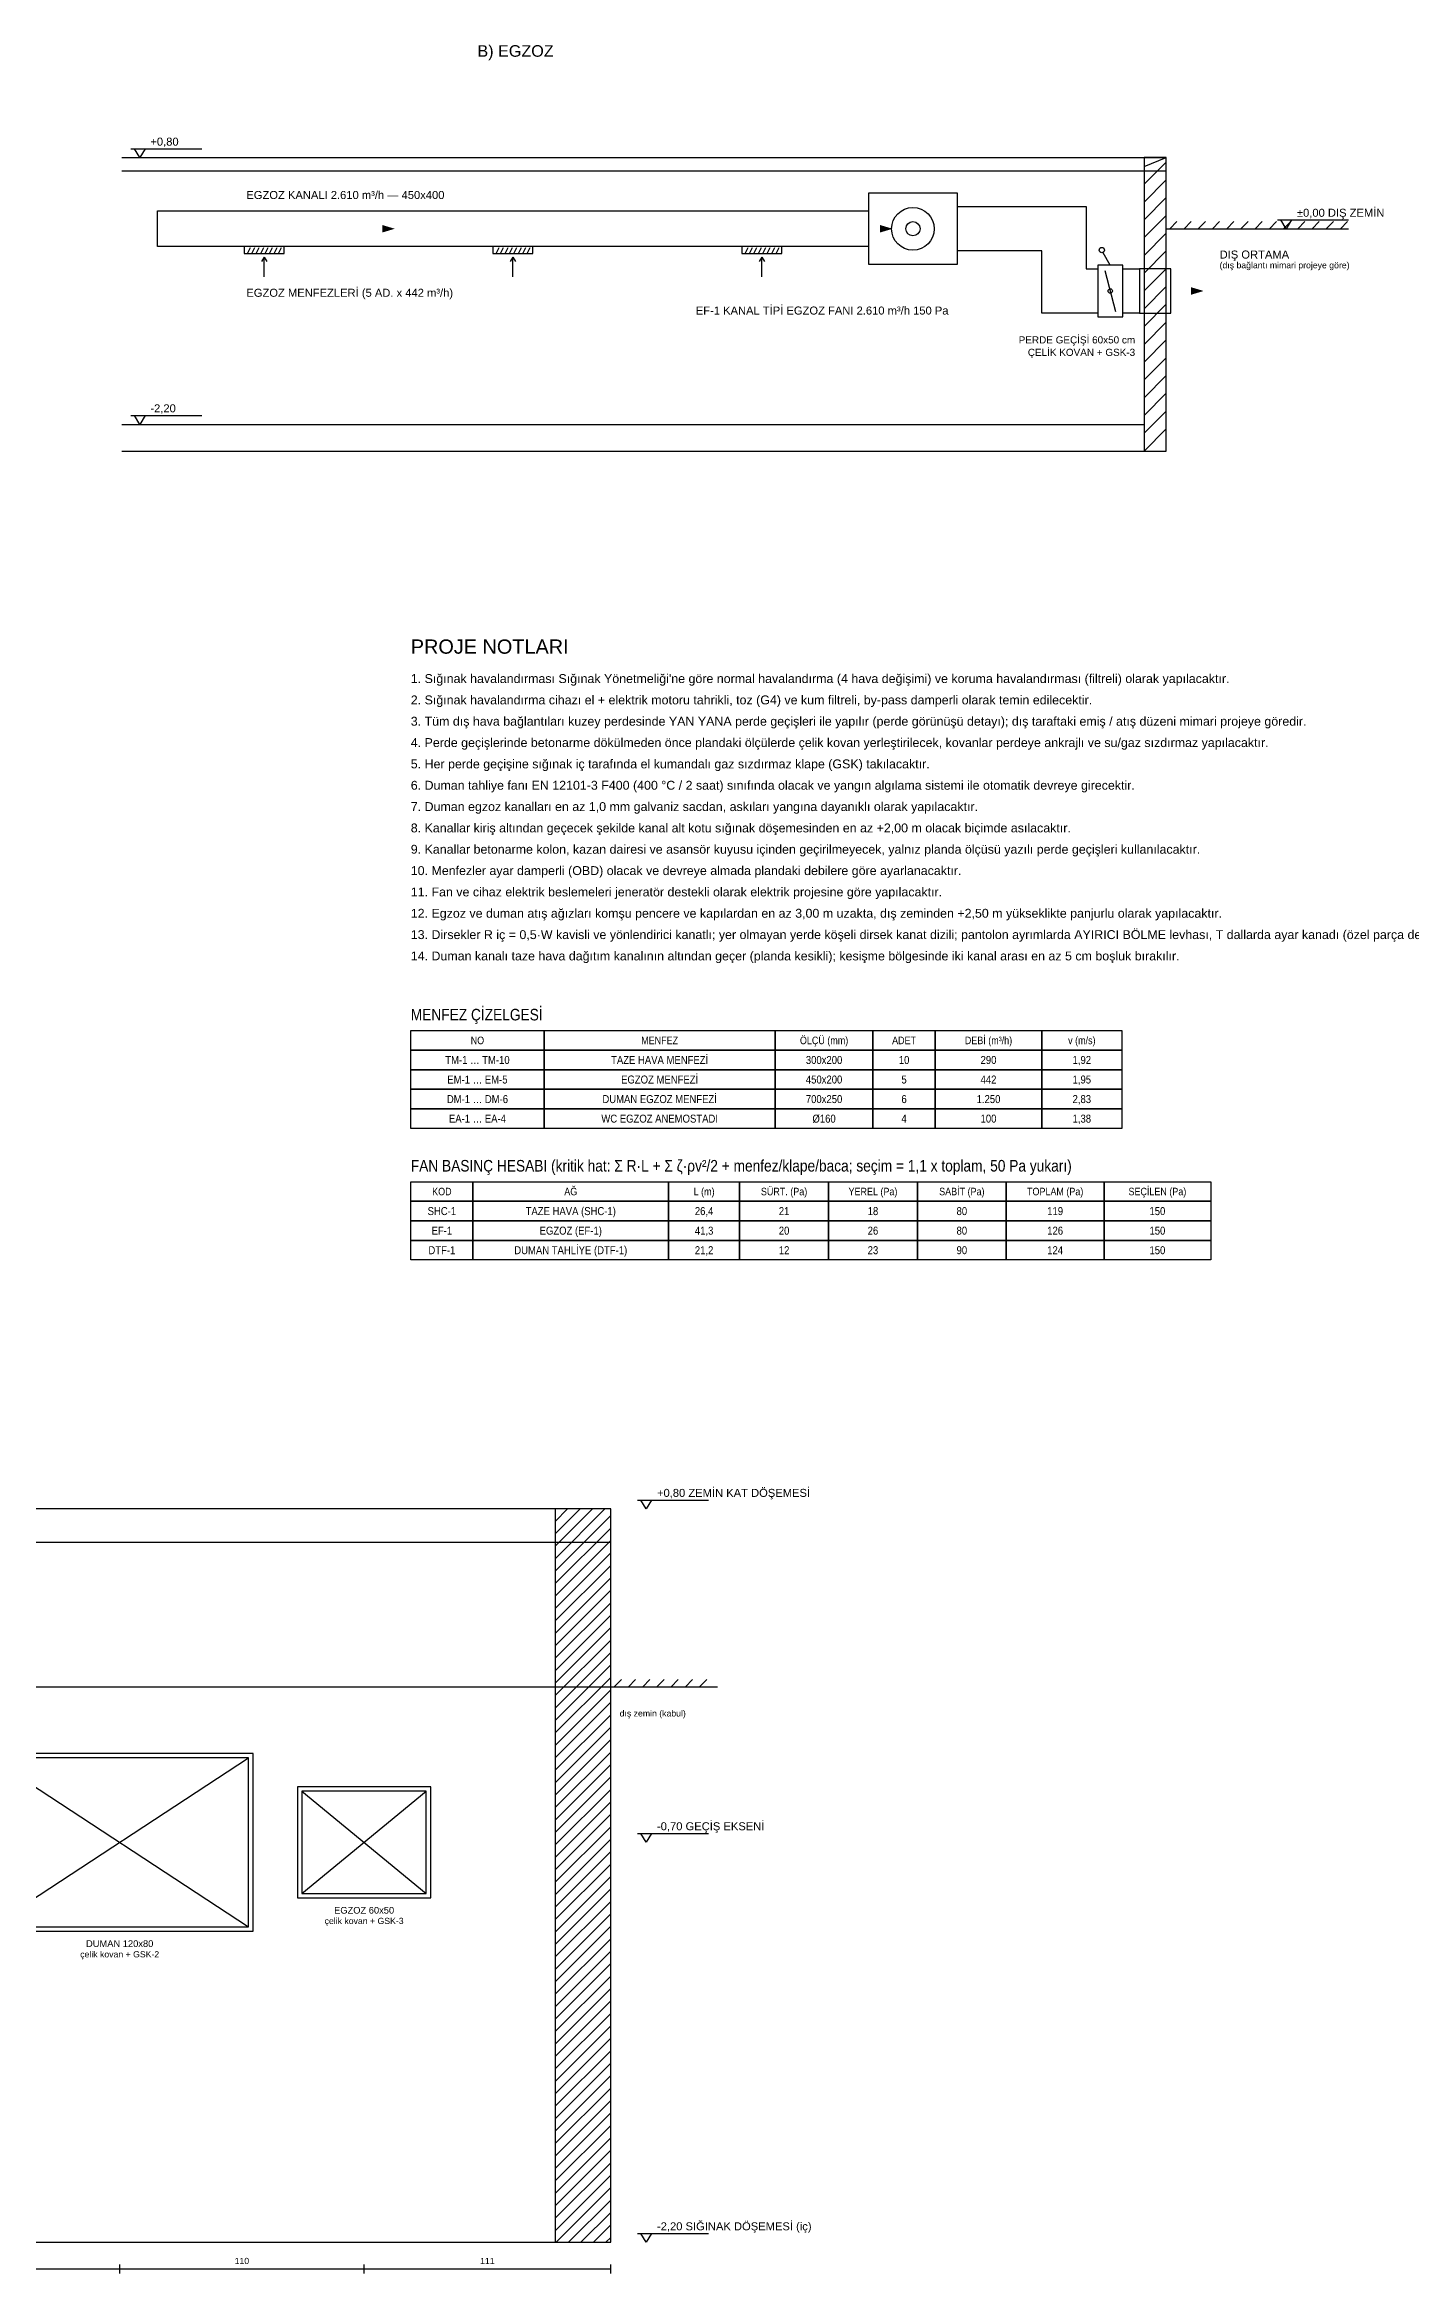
# Model space of a CAD drawing. Header units: centimetres. Extents: x 16951 to 24726, y -35407 to -32234.
# Drawn here: x 18488 to 20025, y -35010 to -32503 of the extents above; entities that cross this region are included whole.
import ezdxf
from ezdxf.enums import TextEntityAlignment as Align

# ---------------------------------------------------------------- set-up
doc = ezdxf.new("R2010")
doc.units = ezdxf.units.CM
for name, color, linetype in [('ROTAS-HAV-BACA', 8, 'Continuous'), ('ROTAS-HAV-BASLIK', 7, 'Continuous'), ('ROTAS-HAV-CIHAZ', 6, 'Continuous'), ('ROTAS-HAV-EGZOZ', 4, 'Continuous'), ('ROTAS-HAV-GECIS', 2, 'Continuous'), ('ROTAS-HAV-KOT', 7, 'Continuous'), ('ROTAS-HAV-MENFEZ', 7, 'Continuous'), ('ROTAS-HAV-NOT', 7, 'Continuous'), ('ROTAS-HAV-OK', 7, 'Continuous'), ('ROTAS-HAV-SEMA', 7, 'Continuous'), ('ROTAS-HESAP-CIZGI', 1, 'Continuous'), ('ROTAS-HESAP-YAZI', 7, 'Continuous')]:
    doc.layers.add(name, color=color, linetype=linetype)
doc.styles.add('ROTAS', font='arial.ttf')

msp = doc.modelspace()

# ---------------------------------------------------------------- linework, layer by layer
at = {"layer": 'ROTAS-HAV-CIHAZ'}
for p, q in [((19687, -32751), (19679, -32737)), ((19681, -32757), (19693, -32803))]:
    msp.add_line(p, q, dxfattribs=at)
for points in [[(19415, -32750), (19515, -32750), (19515, -32670), (19415, -32670)], [(19673, -32809), (19701, -32809), (19701, -32751), (19673, -32751)]]:
    msp.add_lwpolyline(points, close=True, dxfattribs=at)
for centre, radius in [((19465, -32710), 24), ((19465, -32710), 8), ((19677.5, -32734), 3), ((19687, -32780), 2.5)]:
    msp.add_circle(centre, radius, dxfattribs=at)
at = {"layer": 'ROTAS-HAV-EGZOZ'}
for points in [[(19415, -32730), (18615, -32730), (18615, -32690), (19415, -32690)], [(19515, -32685), (19660, -32685)], [(19660, -32685), (19660, -32755), (19673, -32755)], [(19673, -32805), (19610, -32805), (19610, -32735), (19515, -32735)], [(19701, -32755), (19720, -32755)], [(19720, -32805), (19701, -32805)]]:
    msp.add_lwpolyline(points, dxfattribs=at)
at = {"layer": 'ROTAS-HAV-GECIS'}
for p, q in [((18427.5, -34620), (18717.5, -34430)), ((18427.5, -34430), (18717.5, -34620)), ((18777.5, -34582.5), (18917.5, -34467.5)), ((18777.5, -34467.5), (18917.5, -34582.5))]:
    msp.add_line(p, q, dxfattribs=at)
for points in [[(19720, -32805), (19755, -32805), (19755, -32755), (19720, -32755)], [(18422.5, -34625), (18722.5, -34625), (18722.5, -34425), (18422.5, -34425)], [(18427.5, -34620), (18717.5, -34620), (18717.5, -34430), (18427.5, -34430)], [(18772.5, -34587.5), (18922.5, -34587.5), (18922.5, -34462.5), (18772.5, -34462.5)], [(18777.5, -34582.5), (18917.5, -34582.5), (18917.5, -34467.5), (18777.5, -34467.5)]]:
    msp.add_lwpolyline(points, close=True, dxfattribs=at)
at = {"layer": 'ROTAS-HAV-KOT'}
for p, q in [((18585, -32620), (18665, -32620)), ((19875, -32700), (19955, -32700)), ((18585, -32920), (18665, -32920)), ((19155, -34140), (19235, -34140)), ((19155, -34515), (19235, -34515)), ((19155, -34965), (19235, -34965))]:
    msp.add_line(p, q, dxfattribs=at)
for points in [[(18595, -32630), (18589, -32620), (18601, -32620)], [(19885, -32710), (19879, -32700), (19891, -32700)], [(18595, -32930), (18589, -32920), (18601, -32920)], [(19165, -34150), (19159, -34140), (19171, -34140)], [(19165, -34525), (19159, -34515), (19171, -34515)], [(19165, -34975), (19159, -34965), (19171, -34965)]]:
    msp.add_lwpolyline(points, close=True, dxfattribs=at)
at = {"layer": 'ROTAS-HAV-MENFEZ'}
for p, q in [((18716.5, -32737), (18719.5, -32731)), ((18721.5, -32737), (18724.5, -32731)), ((18726.5, -32737), (18729.5, -32731)), ((18731.5, -32737), (18734.5, -32731)), ((18735, -32742), (18732, -32747)), ((18735, -32764), (18735, -32742)), ((18735, -32742), (18738, -32747)), ((18736.5, -32737), (18739.5, -32731)), ((18741.5, -32737), (18744.5, -32731)), ((18746.5, -32737), (18749.5, -32731)), ((18751.5, -32737), (18754.5, -32731)), ((18996.5, -32737), (18999.5, -32731)), ((19001.5, -32737), (19004.5, -32731)), ((19006.5, -32737), (19009.5, -32731)), ((19011.5, -32737), (19014.5, -32731)), ((19015, -32742), (19012, -32747)), ((19015, -32764), (19015, -32742)), ((19015, -32742), (19018, -32747)), ((19016.5, -32737), (19019.5, -32731)), ((19021.5, -32737), (19024.5, -32731)), ((19026.5, -32737), (19029.5, -32731)), ((19031.5, -32737), (19034.5, -32731)), ((19276.5, -32737), (19279.5, -32731)), ((19281.5, -32737), (19284.5, -32731)), ((19286.5, -32737), (19289.5, -32731)), ((19291.5, -32737), (19294.5, -32731)), ((19295, -32742), (19292, -32747)), ((19295, -32764), (19295, -32742)), ((19295, -32742), (19298, -32747)), ((19296.5, -32737), (19299.5, -32731)), ((19301.5, -32737), (19304.5, -32731)), ((19306.5, -32737), (19309.5, -32731)), ((19311.5, -32737), (19314.5, -32731))]:
    msp.add_line(p, q, dxfattribs=at)
for points in [[(18712.5, -32738), (18757.5, -32738), (18757.5, -32730), (18712.5, -32730)], [(18992.5, -32738), (19037.5, -32738), (19037.5, -32730), (18992.5, -32730)], [(19272.5, -32738), (19317.5, -32738), (19317.5, -32730), (19272.5, -32730)]]:
    msp.add_lwpolyline(points, close=True, dxfattribs=at)
at = {"layer": 'ROTAS-HAV-OK'}
for points in [[(18882, -32710), (18868, -32705.8), (18868, -32714.2)], [(19442, -32710), (19428, -32705.8), (19428, -32714.2)], [(19792, -32780), (19778, -32775.8), (19778, -32784.2)]]:
    msp.add_solid(points, dxfattribs=at)
at = {"layer": 'ROTAS-HAV-SEMA'}
for p, q in [((18575, -32630), (19750, -32630)), ((19725, -32640), (19750, -32630)), ((19725, -32660), (19750, -32635)), ((18575, -32645), (19750, -32645)), ((19725, -32680), (19750, -32655)), ((19725, -32700), (19750, -32675)), ((19725, -32720), (19750, -32695)), ((19725, -32740), (19750, -32715)), ((19750, -32710), (19955, -32710)), ((19754, -32710), (19762, -32702)), ((19770, -32710), (19778, -32702)), ((19786, -32710), (19794, -32702)), ((19802, -32710), (19810, -32702)), ((19818, -32710), (19826, -32702)), ((19834, -32710), (19842, -32702)), ((19850, -32710), (19858, -32702)), ((19866, -32710), (19874, -32702)), ((19882, -32710), (19890, -32702)), ((19898, -32710), (19906, -32702)), ((19914, -32710), (19922, -32702)), ((19930, -32710), (19938, -32702)), ((19946, -32710), (19954, -32702)), ((19725, -32760), (19750, -32735)), ((19725, -32780), (19750, -32755)), ((19725, -32800), (19750, -32775)), ((19725, -32820), (19750, -32795)), ((19725, -32840), (19750, -32815)), ((19725, -32860), (19750, -32835)), ((19725, -32880), (19750, -32855)), ((19725, -32900), (19750, -32875)), ((19725, -32920), (19750, -32895)), ((19725, -32940), (19750, -32915)), ((18575, -32930), (19725, -32930)), ((19725, -32960), (19750, -32935)), ((18575, -32960), (19725, -32960)), ((19062.5, -34164), (19076.5, -34150)), ((19062.5, -34178), (19090.5, -34150)), ((19062.5, -34192), (19104.5, -34150)), ((19062.5, -34206), (19118.5, -34150)), ((19062.5, -34220), (19125, -34157.5)), ((19062.5, -34234), (19125, -34171.5)), ((17250, -34187.5), (19125, -34187.5)), ((19062.5, -34248), (19125, -34185.5)), ((19062.5, -34262), (19125, -34199.5)), ((19062.5, -34276), (19125, -34213.5)), ((19062.5, -34290), (19125, -34227.5)), ((19062.5, -34304), (19125, -34241.5)), ((19062.5, -34318), (19125, -34255.5)), ((19062.5, -34332), (19125, -34269.5)), ((19062.5, -34346), (19125, -34283.5)), ((19062.5, -34360), (19125, -34297.5)), ((19062.5, -34374), (19125, -34311.5)), ((19062.5, -34388), (19125, -34325.5)), ((19062.5, -34402), (19125, -34339.5)), ((19129, -34350), (19137, -34342)), ((19145, -34350), (19153, -34342)), ((19161, -34350), (19169, -34342)), ((19177, -34350), (19185, -34342)), ((19193, -34350), (19201, -34342)), ((19209, -34350), (19217, -34342)), ((19225, -34350), (19233, -34342)), ((17130, -34350), (19245, -34350)), ((19062.5, -34416), (19125, -34353.5)), ((19062.5, -34430), (19125, -34367.5)), ((19125, -34350), (19245, -34350)), ((19062.5, -34444), (19125, -34381.5)), ((19062.5, -34458), (19125, -34395.5)), ((19062.5, -34472), (19125, -34409.5)), ((19062.5, -34486), (19125, -34423.5)), ((19062.5, -34500), (19125, -34437.5)), ((19062.5, -34514), (19125, -34451.5)), ((19062.5, -34528), (19125, -34465.5)), ((19062.5, -34542), (19125, -34479.5)), ((19062.5, -34556), (19125, -34493.5)), ((19062.5, -34570), (19125, -34507.5)), ((19062.5, -34584), (19125, -34521.5)), ((19062.5, -34598), (19125, -34535.5)), ((19062.5, -34612), (19125, -34549.5)), ((19062.5, -34626), (19125, -34563.5)), ((19062.5, -34640), (19125, -34577.5)), ((19062.5, -34654), (19125, -34591.5)), ((19062.5, -34668), (19125, -34605.5)), ((19062.5, -34682), (19125, -34619.5)), ((19062.5, -34696), (19125, -34633.5)), ((19062.5, -34710), (19125, -34647.5)), ((19062.5, -34724), (19125, -34661.5)), ((19062.5, -34738), (19125, -34675.5)), ((19062.5, -34752), (19125, -34689.5)), ((19062.5, -34766), (19125, -34703.5)), ((19062.5, -34780), (19125, -34717.5)), ((19062.5, -34794), (19125, -34731.5)), ((19062.5, -34808), (19125, -34745.5)), ((19062.5, -34822), (19125, -34759.5)), ((19062.5, -34836), (19125, -34773.5)), ((19062.5, -34850), (19125, -34787.5)), ((19062.5, -34864), (19125, -34801.5)), ((19062.5, -34878), (19125, -34815.5)), ((19062.5, -34892), (19125, -34829.5)), ((19062.5, -34906), (19125, -34843.5)), ((19062.5, -34920), (19125, -34857.5)), ((19062.5, -34934), (19125, -34871.5)), ((19062.5, -34948), (19125, -34885.5)), ((19062.5, -34962), (19125, -34899.5)), ((19063.5, -34975), (19125, -34913.5)), ((19077.5, -34975), (19125, -34927.5)), ((19091.5, -34975), (19125, -34941.5)), ((19105.5, -34975), (19125, -34955.5)), ((19119.5, -34975), (19125, -34969.5)), ((18572.5, -35010), (18572.5, -35000)), ((18847.5, -35010), (18847.5, -35000)), ((19125, -35010), (19125, -35000)), ((17697.5, -35005), (18572.5, -35005)), ((18572.5, -35005), (18847.5, -35005)), ((18847.5, -35005), (19125, -35005))]:
    msp.add_line(p, q, dxfattribs=at)
for points in [[(19725, -32960), (19750, -32960), (19750, -32630), (19725, -32630)], [(17250, -34975), (19125, -34975), (19125, -34150), (17250, -34150)], [(19062.5, -34975), (19125, -34975), (19125, -34150), (19062.5, -34150)]]:
    msp.add_lwpolyline(points, close=True, dxfattribs=at)
at = {"layer": 'ROTAS-HESAP-CIZGI'}
for points in [[(18900, -33612), (19050, -33612), (19050, -33634), (18900, -33634)], [(19050, -33612), (19310, -33612), (19310, -33634), (19050, -33634)], [(19310, -33612), (19420, -33612), (19420, -33634), (19310, -33634)], [(19420, -33612), (19490, -33612), (19490, -33634), (19420, -33634)], [(19490, -33612), (19610, -33612), (19610, -33634), (19490, -33634)], [(19610, -33612), (19700, -33612), (19700, -33634), (19610, -33634)], [(18900, -33634), (19050, -33634), (19050, -33656), (18900, -33656)], [(19050, -33634), (19310, -33634), (19310, -33656), (19050, -33656)], [(19310, -33634), (19420, -33634), (19420, -33656), (19310, -33656)], [(19420, -33634), (19490, -33634), (19490, -33656), (19420, -33656)], [(19490, -33634), (19610, -33634), (19610, -33656), (19490, -33656)], [(19610, -33634), (19700, -33634), (19700, -33656), (19610, -33656)], [(18900, -33656), (19050, -33656), (19050, -33678), (18900, -33678)], [(19050, -33656), (19310, -33656), (19310, -33678), (19050, -33678)], [(19310, -33656), (19420, -33656), (19420, -33678), (19310, -33678)], [(19420, -33656), (19490, -33656), (19490, -33678), (19420, -33678)], [(19490, -33656), (19610, -33656), (19610, -33678), (19490, -33678)], [(19610, -33656), (19700, -33656), (19700, -33678), (19610, -33678)], [(18900, -33678), (19050, -33678), (19050, -33700), (18900, -33700)], [(19050, -33678), (19310, -33678), (19310, -33700), (19050, -33700)], [(19310, -33678), (19420, -33678), (19420, -33700), (19310, -33700)], [(19420, -33678), (19490, -33678), (19490, -33700), (19420, -33700)], [(19490, -33678), (19610, -33678), (19610, -33700), (19490, -33700)], [(19610, -33678), (19700, -33678), (19700, -33700), (19610, -33700)], [(18900, -33700), (19050, -33700), (19050, -33722), (18900, -33722)], [(19050, -33700), (19310, -33700), (19310, -33722), (19050, -33722)], [(19310, -33700), (19420, -33700), (19420, -33722), (19310, -33722)], [(19420, -33700), (19490, -33700), (19490, -33722), (19420, -33722)], [(19490, -33700), (19610, -33700), (19610, -33722), (19490, -33722)], [(19610, -33700), (19700, -33700), (19700, -33722), (19610, -33722)], [(18900, -33782), (18970, -33782), (18970, -33804), (18900, -33804)], [(18970, -33782), (19190, -33782), (19190, -33804), (18970, -33804)], [(19190, -33782), (19270, -33782), (19270, -33804), (19190, -33804)], [(19270, -33782), (19370, -33782), (19370, -33804), (19270, -33804)], [(19370, -33782), (19470, -33782), (19470, -33804), (19370, -33804)], [(19470, -33782), (19570, -33782), (19570, -33804), (19470, -33804)], [(19570, -33782), (19680, -33782), (19680, -33804), (19570, -33804)], [(19680, -33782), (19800, -33782), (19800, -33804), (19680, -33804)], [(18900, -33804), (18970, -33804), (18970, -33826), (18900, -33826)], [(18970, -33804), (19190, -33804), (19190, -33826), (18970, -33826)], [(19190, -33804), (19270, -33804), (19270, -33826), (19190, -33826)], [(19270, -33804), (19370, -33804), (19370, -33826), (19270, -33826)], [(19370, -33804), (19470, -33804), (19470, -33826), (19370, -33826)], [(19470, -33804), (19570, -33804), (19570, -33826), (19470, -33826)], [(19570, -33804), (19680, -33804), (19680, -33826), (19570, -33826)], [(19680, -33804), (19800, -33804), (19800, -33826), (19680, -33826)], [(18900, -33826), (18970, -33826), (18970, -33848), (18900, -33848)], [(18970, -33826), (19190, -33826), (19190, -33848), (18970, -33848)], [(19190, -33826), (19270, -33826), (19270, -33848), (19190, -33848)], [(19270, -33826), (19370, -33826), (19370, -33848), (19270, -33848)], [(19370, -33826), (19470, -33826), (19470, -33848), (19370, -33848)], [(19470, -33826), (19570, -33826), (19570, -33848), (19470, -33848)], [(19570, -33826), (19680, -33826), (19680, -33848), (19570, -33848)], [(19680, -33826), (19800, -33826), (19800, -33848), (19680, -33848)], [(18900, -33848), (18970, -33848), (18970, -33870), (18900, -33870)], [(18970, -33848), (19190, -33848), (19190, -33870), (18970, -33870)], [(19190, -33848), (19270, -33848), (19270, -33870), (19190, -33870)], [(19270, -33848), (19370, -33848), (19370, -33870), (19270, -33870)], [(19370, -33848), (19470, -33848), (19470, -33870), (19370, -33870)], [(19470, -33848), (19570, -33848), (19570, -33870), (19470, -33870)], [(19570, -33848), (19680, -33848), (19680, -33870), (19570, -33870)], [(19680, -33848), (19800, -33848), (19800, -33870), (19680, -33870)]]:
    msp.add_lwpolyline(points, close=True, dxfattribs=at)

# ---------------------------------------------------------------- texts
at = {"layer": 'ROTAS-HAV-BACA', "style": 'ROTAS'}
for s, height, p in [('DIŞ ORTAMA', 9, (19810, -32739)), ('(dış bağlantı mimari projeye göre)', 7, (19810, -32751))]:
    msp.add_text(s, height=height, dxfattribs=at).set_placement(p, align=Align.MIDDLE_LEFT)
at = {"layer": 'ROTAS-HAV-BASLIK', "style": 'ROTAS'}
for s, height, p in [('B) EGZOZ', 13, (18975, -32510)), ('PROJE NOTLARI', 16, (18900, -33180))]:
    msp.add_text(s, height=height, dxfattribs=at).set_placement(p, align=Align.MIDDLE_LEFT)
at = {"layer": 'ROTAS-HAV-CIHAZ', "style": 'ROTAS'}
msp.add_text('EF-1 KANAL TİPİ EGZOZ FANI 2.610 m³/h 150 Pa', height=9, dxfattribs=at).set_placement((19505, -32802), align=Align.MIDDLE_RIGHT)
at = {"layer": 'ROTAS-HAV-EGZOZ', "style": 'ROTAS'}
msp.add_text('EGZOZ KANALI 2.610 m³/h — 450x400', height=9, dxfattribs=at).set_placement((18715, -32672), align=Align.MIDDLE_LEFT)
at = {"layer": 'ROTAS-HAV-GECIS', "style": 'ROTAS'}
for s, p in [('PERDE GEÇİŞİ 60x50 cm', (19715, -32835)), ('ÇELİK KOVAN + GSK-3', (19715, -32849))]:
    msp.add_text(s, height=8, dxfattribs=at).set_placement(p, align=Align.MIDDLE_RIGHT)
for s, height, p in [('EGZOZ 60x50', 7.5, (18847.5, -34601.5)), ('çelik kovan + GSK-3', 7, (18847.5, -34613.5)), ('çelik kovan + GSK-2', 7, (18572.5, -34651)), ('DUMAN 120x80', 7.5, (18572.5, -34639))]:
    msp.add_text(s, height=height, dxfattribs=at).set_placement(p, align=Align.MIDDLE_CENTER)
at = {"layer": 'ROTAS-HAV-KOT', "style": 'ROTAS'}
for s, p in [('+0,80', (18607, -32612)), ('±0,00 DIŞ ZEMİN', (19897, -32692)), ('-2,20', (18607, -32912)), ('+0,80 ZEMİN KAT DÖŞEMESİ', (19177, -34132)), ('-0,70 GEÇİŞ EKSENİ', (19177, -34507)), ('-2,20 SIĞINAK DÖŞEMESİ (iç)', (19177, -34957))]:
    msp.add_text(s, height=9, dxfattribs=at).set_placement(p, align=Align.MIDDLE_LEFT)
at = {"layer": 'ROTAS-HAV-MENFEZ', "style": 'ROTAS'}
msp.add_text('EGZOZ MENFEZLERİ (5 AD. x 442 m³/h)', height=9, dxfattribs=at).set_placement((18715, -32782), align=Align.MIDDLE_LEFT)
at = {"layer": 'ROTAS-HAV-NOT', "style": 'ROTAS'}
for s, p in [("1. Sığınak havalandırması Sığınak Yönetmeliği'ne göre normal havalandırma (4 hava değişimi) ve koruma havalandırması (filtreli) olarak yapılacaktır.", (18900, -33216)), ('2. Sığınak havalandırma cihazı el + elektrik motoru tahrikli, toz (G4) ve kum filtreli, by-pass damperli olarak temin edilecektir.', (18900, -33240)), ('3. Tüm dış hava bağlantıları kuzey perdesinde YAN YANA perde geçişleri ile yapılır (perde görünüşü detayı); dış taraftaki emiş / atış düzeni mimari projeye göredir.', (18900, -33264)), ('4. Perde geçişlerinde betonarme dökülmeden önce plandaki ölçülerde çelik kovan yerleştirilecek, kovanlar perdeye ankrajlı ve su/gaz sızdırmaz yapılacaktır.', (18900, -33288)), ('5. Her perde geçişine sığınak iç tarafında el kumandalı gaz sızdırmaz klape (GSK) takılacaktır.', (18900, -33312)), ('6. Duman tahliye fanı EN 12101-3 F400 (400 °C / 2 saat) sınıfında olacak ve yangın algılama sistemi ile otomatik devreye girecektir.', (18900, -33336)), ('7. Duman egzoz kanalları en az 1,0 mm galvaniz sacdan, askıları yangına dayanıklı olarak yapılacaktır.', (18900, -33360)), ('8. Kanallar kiriş altından geçecek şekilde kanal alt kotu sığınak döşemesinden en az +2,00 m olacak biçimde asılacaktır.', (18900, -33384)), ('9. Kanallar betonarme kolon, kazan dairesi ve asansör kuyusu içinden geçirilmeyecek, yalnız planda ölçüsü yazılı perde geçişleri kullanılacaktır.', (18900, -33408)), ('10. Menfezler ayar damperli (OBD) olacak ve devreye almada plandaki debilere göre ayarlanacaktır.', (18900, -33432)), ('11. Fan ve cihaz elektrik beslemeleri jeneratör destekli olarak elektrik projesine göre yapılacaktır.', (18900, -33456)), ('12. Egzoz ve duman atış ağızları komşu pencere ve kapılardan en az 3,00 m uzakta, dış zeminden +2,50 m yükseklikte panjurlu olarak yapılacaktır.', (18900, -33480)), ('13. Dirsekler R iç = 0,5·W kavisli ve yönlendirici kanatlı; yer olmayan yerde köşeli dirsek kanat dizili; pantolon ayrımlarda AYIRICI BÖLME levhası, T dallarda ayar kanadı (özel parça detayları).', (18900, -33504)), ('14. Duman kanalı taze hava dağıtım kanalının altından geçer (planda kesikli); kesişme bölgesinde iki kanal arası en az 5 cm boşluk bırakılır.', (18900, -33528))]:
    msp.add_text(s, height=10, dxfattribs=at).set_placement(p, align=Align.MIDDLE_LEFT)
at = {"layer": 'ROTAS-HAV-SEMA', "style": 'ROTAS'}
msp.add_text('dış zemin (kabul)', height=7, dxfattribs=at).set_placement((19135, -34380), align=Align.MIDDLE_LEFT)
for s, p in [('110', (18710, -34996)), ('111', (18986.2, -34996))]:
    msp.add_text(s, height=7, dxfattribs=at).set_placement(p, align=Align.MIDDLE_CENTER)
at = {"layer": 'ROTAS-HESAP-YAZI', "style": 'ROTAS', "width": 0.85}
for s, p in [('MENFEZ ÇİZELGESİ', (18900, -33594)), ('FAN BASINÇ HESABI (kritik hat: Σ R·L + Σ ζ·ρv²/2 + menfez/klape/baca; seçim = 1,1 x toplam, 50 Pa yukarı)', (18900, -33764))]:
    msp.add_text(s, height=13, dxfattribs=at).set_placement(p, align=Align.MIDDLE_LEFT)
for s, height, p in [('NO', 8.5, (18975, -33623)), ('MENFEZ', 8.5, (19180, -33623)), ('ÖLÇÜ (mm)', 8.5, (19365, -33623)), ('ADET', 8.5, (19455, -33623)), ('DEBİ (m³/h)', 8.5, (19550, -33623)), ('v (m/s)', 8.5, (19655, -33623)), ('TM-1 … TM-10', 9, (18975, -33645)), ('TAZE HAVA MENFEZİ', 9, (19180, -33645)), ('300x200', 9, (19365, -33645)), ('10', 9, (19455, -33645)), ('290', 9, (19550, -33645)), ('1,92', 9, (19655, -33645)), ('EM-1 … EM-5', 9, (18975, -33667)), ('EGZOZ MENFEZİ', 9, (19180, -33667)), ('450x200', 9, (19365, -33667)), ('5', 9, (19455, -33667)), ('442', 9, (19550, -33667)), ('1,95', 9, (19655, -33667)), ('DM-1 … DM-6', 9, (18975, -33689)), ('DUMAN EGZOZ MENFEZİ', 9, (19180, -33689)), ('700x250', 9, (19365, -33689)), ('6', 9, (19455, -33689)), ('1.250', 9, (19550, -33689)), ('2,83', 9, (19655, -33689)), ('EA-1 … EA-4', 9, (18975, -33711)), ('WC EGZOZ ANEMOSTADI', 9, (19180, -33711)), ('Ø160', 9, (19365, -33711)), ('4', 9, (19455, -33711)), ('100', 9, (19550, -33711)), ('1,38', 9, (19655, -33711)), ('KOD', 8.5, (18935, -33793)), ('AĞ', 8.5, (19080, -33793)), ('L (m)', 8.5, (19230, -33793)), ('SÜRT. (Pa)', 8.5, (19320, -33793)), ('YEREL (Pa)', 8.5, (19420, -33793)), ('SABİT (Pa)', 8.5, (19520, -33793)), ('TOPLAM (Pa)', 8.5, (19625, -33793)), ('SEÇİLEN (Pa)', 8.5, (19740, -33793)), ('SHC-1', 9, (18935, -33815)), ('TAZE HAVA (SHC-1)', 9, (19080, -33815)), ('26,4', 9, (19230, -33815)), ('21', 9, (19320, -33815)), ('18', 9, (19420, -33815)), ('80', 9, (19520, -33815)), ('119', 9, (19625, -33815)), ('150', 9, (19740, -33815)), ('EF-1', 9, (18935, -33837)), ('EGZOZ (EF-1)', 9, (19080, -33837)), ('41,3', 9, (19230, -33837)), ('20', 9, (19320, -33837)), ('26', 9, (19420, -33837)), ('80', 9, (19520, -33837)), ('126', 9, (19625, -33837)), ('150', 9, (19740, -33837)), ('DTF-1', 9, (18935, -33859)), ('DUMAN TAHLİYE (DTF-1)', 9, (19080, -33859)), ('21,2', 9, (19230, -33859)), ('12', 9, (19320, -33859)), ('23', 9, (19420, -33859)), ('90', 9, (19520, -33859)), ('124', 9, (19625, -33859)), ('150', 9, (19740, -33859))]:
    msp.add_text(s, height=height, dxfattribs=at).set_placement(p, align=Align.MIDDLE_CENTER)

doc.saveas('drawing.dxf')
